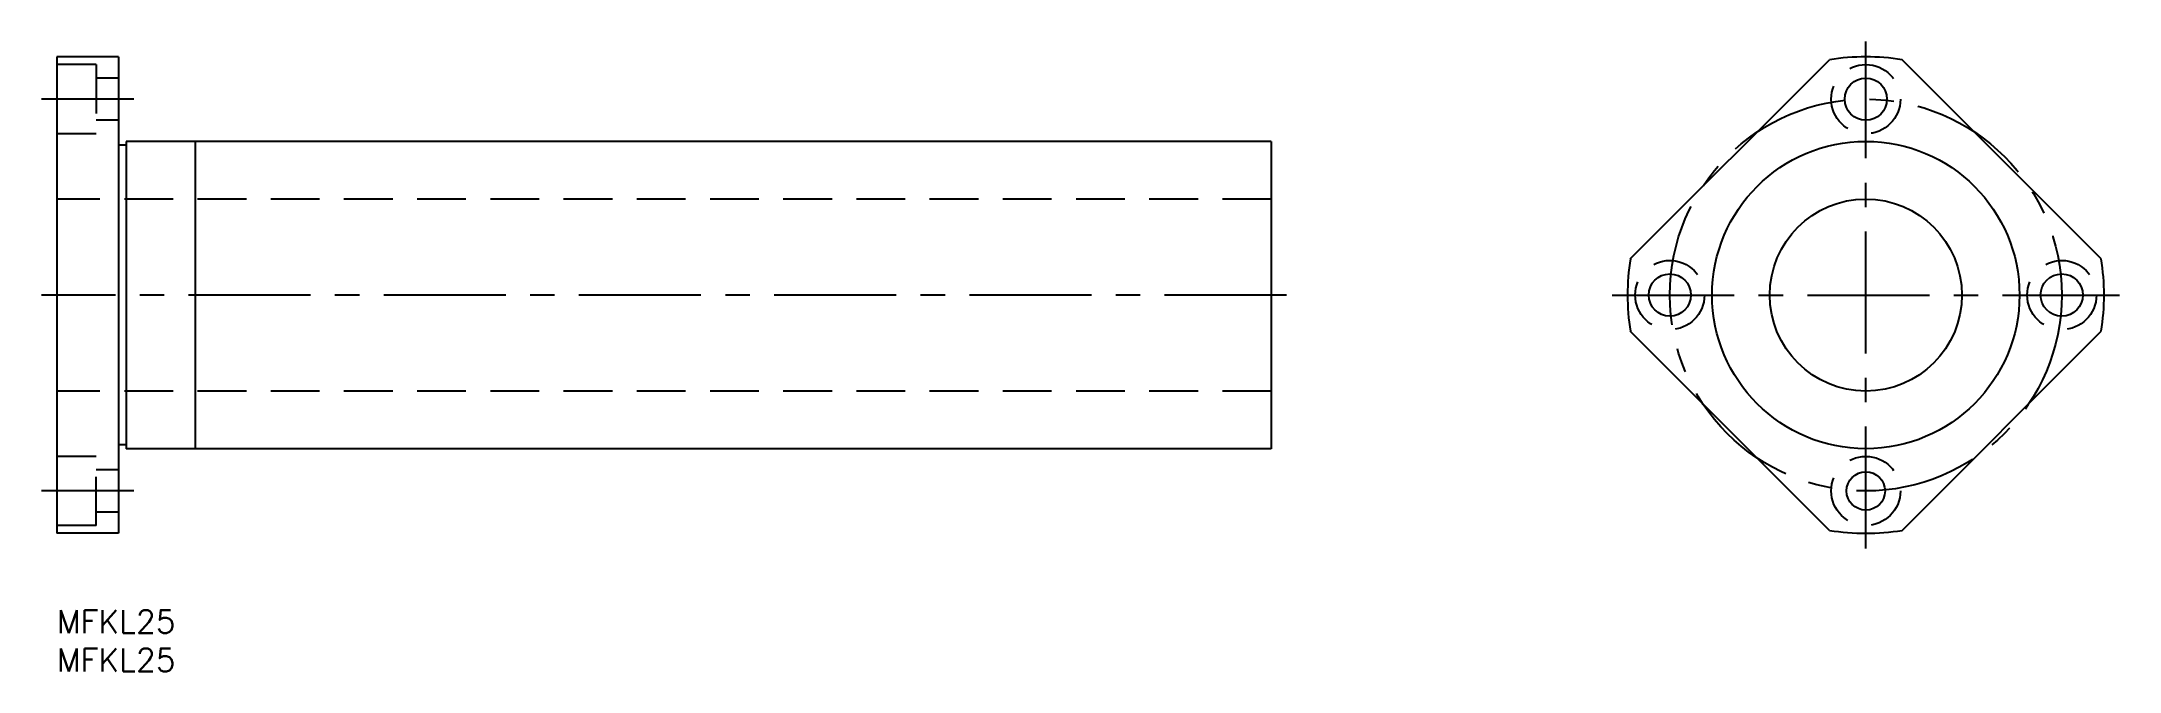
# Model space of a CAD drawing. Extents: x -2 to 268, y -8 to 74.
import ezdxf

# ---------------------------------------------------------------- set-up
doc = ezdxf.new("R2010")
doc.units = 0
doc.header["$LTSCALE"] = 0.5
doc.linetypes.add('CENTER', pattern=[50.8, 31.75, -6.35, 6.35, -6.35])
doc.linetypes.add('DASHED', pattern=[19.05, 12.7, -6.35])
for name, color, linetype in [('MSM_CENTER', 1, 'CENTER'), ('MSM_CONTINUOUS', 7, 'CONTINUOUS'), ('MSM_DASHED', 4, 'DASHED'), ('MSM_PART_NUMBER', 7, 'CONTINUOUS')]:
    doc.layers.add(name, color=color, linetype=linetype)
doc.styles.get("Standard").update_dxf_attribs({"font": 'txt.shx', "height": 3, "bigfont": 'bigfont.shx'})

# ---------------------------------------------------------------- blocks, each defined once
blk = doc.blocks.new('*U20')
at = {"layer": 'MSM_PART_NUMBER'}
blk.add_text('MFKL25', height=3, dxfattribs=at).set_placement((0, -3))
blk = doc.blocks.new('*U21')
at = {"layer": 'MSM_PART_NUMBER'}
blk.add_text('MFKL25', height=3, dxfattribs=at).set_placement((0, -8))

msp = doc.modelspace()

# ---------------------------------------------------------------- linework, layer by layer
at = {"layer": 'MSM_CENTER'}
for p, q in [((235.36, 8), (235.36, 74)), ((10, 66.5), (-2, 66.5)), ((160, 41), (-2, 41)), ((202.36, 41), (268.36, 41)), ((10, 15.5), (-2, 15.5))]:
    msp.add_line(p, q, dxfattribs=at)
msp.add_circle((235.36, 41), 25.5, dxfattribs=at)
at = {"layer": 'MSM_CONTINUOUS'}
for p, q in [((0, 72), (0, 10)), ((8, 72), (0, 72)), ((8, 72), (8, 10)), ((204.72, 45.72), (230.64, 71.64)), ((266, 45.72), (240.08, 71.64)), ((9, 60.5), (8, 60.5)), ((158, 61), (9, 61)), ((9, 61), (9, 21)), ((18, 61), (18, 21)), ((158, 61), (158, 21)), ((230.64, 10.36), (204.72, 36.28)), ((240.08, 10.36), (266, 36.28)), ((9, 21.5), (8, 21.5)), ((158, 21), (9, 21)), ((8, 10), (0, 10))]:
    msp.add_line(p, q, dxfattribs=at)
for centre, radius in [((235.36, 66.5), 2.75), ((235.36, 41), 20), ((235.36, 41), 12.5), ((209.86, 41), 2.75), ((260.86, 41), 2.75), ((235.36, 15.5), 2.5)]:
    msp.add_circle(centre, radius, dxfattribs=at)
for start, end in [(81.2493, 98.7507), (171.2493, 188.7507), (351.2493, 8.7507), (261.2493, 278.7507)]:
    msp.add_arc((235.36, 41), 31, start, end, dxfattribs=at)
at = {"layer": 'MSM_DASHED'}
for p, q in [((5.1, 71), (0, 71)), ((5.1, 71), (5.1, 62)), ((8, 69.25), (5.1, 69.25)), ((8, 63.75), (5.1, 63.75)), ((5.1, 62), (0, 62)), ((158, 53.5), (0, 53.5)), ((158, 28.5), (0, 28.5)), ((5.1, 20), (0, 20)), ((5.1, 11), (5.1, 20)), ((8, 18.25), (5.1, 18.25)), ((5.1, 11), (0, 11)), ((8, 12.75), (5.1, 12.75))]:
    msp.add_line(p, q, dxfattribs=at)
for centre in [(235.36, 66.5), (209.86, 41), (260.86, 41), (235.36, 15.5)]:
    msp.add_circle(centre, 4.5, dxfattribs=at)

# ---------------------------------------------------------------- block references
at = {"layer": 'MSM_CONTINUOUS'}
for name in ['*U20', '*U21']:
    msp.add_blockref(name, (0, 0), dxfattribs=at)

doc.saveas('drawing.dxf')
